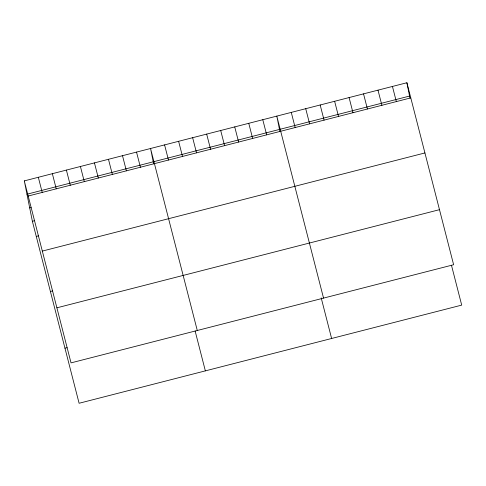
<?xml version="1.0" encoding="UTF-8"?>
<svg xmlns="http://www.w3.org/2000/svg" width="486" height="486" viewBox="0 0 486 486"><rect width="100%" height="100%" fill="white"/><g stroke="black" fill="none" stroke-linecap="round" stroke-linejoin="round"><path stroke-width="0.73" d="M24.3 180.883L406.897 82.742L453.626 264.736L71.029 362.878L24.3 180.883L32.374 221.264L79.103 403.259L461.7 305.117L451.47 265.271M26.961 194.212L409.564 96.064M28.188 196.028L410.792 97.886M29.707 207.941L31.11 207.583M32.374 221.264L34.476 220.729M36.262 236.409L38.364 235.868M42.325 251.086L424.928 152.944M50.398 291.472L52.5 290.932M56.892 307.814L439.49 209.673M64.96 348.201L67.068 347.66M392.445 86.447L396.333 101.592M377.993 90.153L381.881 105.298M363.54 93.865L367.428 109.01M349.088 97.571L352.976 112.716M334.629 101.276L338.517 116.421M320.177 104.988L324.065 120.133M305.724 108.694L309.612 123.839M291.272 112.4L295.16 127.545M323.542 298.1L276.813 116.111L279.869 131.396M321.197 297.912L331.616 338.487M262.786 119.708L266.674 134.853M248.759 123.304L252.647 138.449M234.732 126.907L238.62 142.052M220.699 130.503L224.593 145.648M206.672 134.1L210.56 149.245M192.644 137.702L196.532 152.847M178.617 141.298L182.505 156.443M164.584 144.901L168.478 160.04M197.286 330.492L150.557 148.497L153.612 163.782M195.129 331.027L205.359 370.873M136.53 152.094L140.418 167.239M122.502 155.696L126.39 170.835M108.469 159.293L112.363 174.438M94.442 162.889L98.33 178.034M80.415 166.491L84.303 181.636M66.388 170.088L70.276 185.233M52.354 173.684L56.248 188.829M38.327 177.287L42.215 192.432M406.897 82.742L409.953 98.026"/></g></svg>
